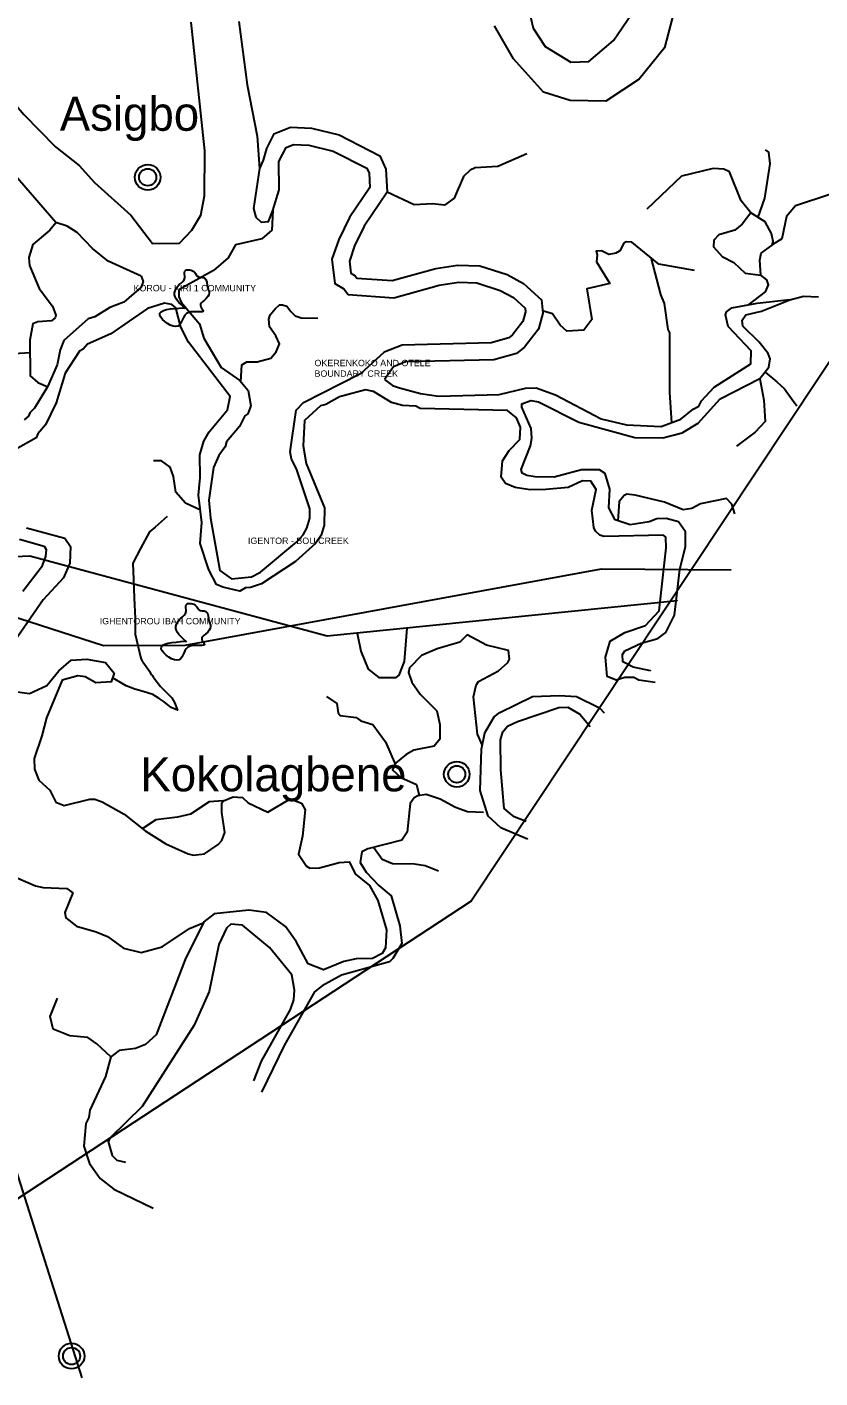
# Model space of a CAD drawing. Header units: metres. Extents: x 321186 to 621985, y 106829 to 204599.
# Drawn here: x 349327 to 353975, y 168257 to 176173 of the extents above; entities that cross this region are included whole.
import ezdxf
from ezdxf.enums import TextEntityAlignment as Align

# ---------------------------------------------------------------- set-up
doc = ezdxf.new("R2010")
doc.units = ezdxf.units.M
doc.header["$MEASUREMENT"] = 0
doc.layers.get('0').update_dxf_attribs({"linetype": 'CONTINUOUS'})
for name, color, linetype in [('11', 7, 'CONTINUOUS'), ('17', 7, 'CONTINUOUS'), ('18', 7, 'CONTINUOUS'), ('8', 7, 'CONTINUOUS'), ('RIG-LOC', 7, 'CONTINUOUS')]:
    doc.layers.add(name, color=color, linetype=linetype)
doc.styles.get("Standard").update_dxf_attribs({"font": 'txt', "height": 0.2})

# ---------------------------------------------------------------- blocks, each defined once
blk = doc.blocks.new('TOWN')
at = {"layer": '11', "color": 7, "linetype": 'Continuous'}
for radius in [75, 50]:
    blk.add_circle((0, 0), radius, dxfattribs=at)

msp = doc.modelspace()

# ---------------------------------------------------------------- linework, layer by layer
for points in [[(350255.9, 174524.5), (350192.3, 174615.7), (350220.1, 174663.3), (350251.9, 174703), (350251.9, 174742.7), (350311.6, 174734.7), (350323.5, 174714.9), (350367.2, 174703), (350387.1, 174643.5), (350395.1, 174615.7), (350367.2, 174572.1), (350343.4, 174540.3), (350359.3, 174512.5), (350275.8, 174500.6), (350211.3, 174419.5), (350106.5, 174484.2), (350248, 174528.4)], [(350264, 172569.4), (350200.4, 172660.6), (350228.2, 172708.3), (350260, 172747.9), (350260, 172787.6), (350319.6, 172779.7), (350331.6, 172759.8), (350375.3, 172747.9), (350395.2, 172688.4), (350403.1, 172660.6), (350375.3, 172617), (350351.4, 172585.3), (350367.3, 172557.5), (350283.9, 172545.6), (350219.4, 172464.4), (350114.6, 172529.1), (350256, 172573.4)]]:
    msp.add_spline(points, degree=3)
at = {"layer": '17', "color": 151, "linetype": 'Continuous'}
for points in [[(353132.2, 176312.2), (353063.1, 176051.2), (352914.7, 175868.3), (352719.5, 175739.1), (352510.7, 175743.1), (352355.3, 175791.6), (352179, 175987.1), (352066.8, 176180.3)], [(353132.2, 176312.2), (353063.1, 176051.2), (352914.7, 175868.3), (352719.5, 175739.1), (352510.7, 175743.1), (352355.3, 175791.6), (352179, 175987.1), (352066.8, 176180.3)], [(348956.9, 176287.9), (348976.6, 176109.2), (349005.5, 176015.1), (349309.4, 175660.5), (349493.7, 175470.2), (349634, 175362.4), (349722.7, 175262.5), (349936.3, 175071.5), (350063.6, 174904), (350220.5, 174906.7), (350292.9, 174982), (350346.2, 175070.1), (350367.3, 175183.5), (350369.1, 175447.4), (350288.6, 176202.2)], [(348956.9, 176287.9), (348976.6, 176109.2), (349005.5, 176015.1), (349309.4, 175660.5), (349493.7, 175470.2), (349634, 175362.4), (349722.7, 175262.5), (349936.3, 175071.5), (350063.6, 174904), (350220.5, 174906.7), (350292.9, 174982), (350346.2, 175070.1), (350367.3, 175183.5), (350369.1, 175447.4), (350288.6, 176202.2)], [(352266.3, 176283.9), (352293.2, 176166.4), (352364.8, 176058.4), (352514.3, 175966.5), (352620.9, 175970.7), (352765.1, 176094), (352870.3, 176248.2)], [(352266.3, 176283.9), (352293.2, 176166.4), (352364.8, 176058.4), (352514.3, 175966.5), (352620.9, 175970.7), (352765.1, 176094), (352870.3, 176248.2)], [(349995.7, 174712.3), (349802.1, 174801), (349711.6, 174874.6), (349621.1, 174969.2), (349561.9, 175007), (349496.3, 175028.1), (349220.4, 175345.4), (349026.8, 175529.2), (348878.2, 175736.2), (348774.6, 175914.1), (348736.3, 176057.6), (348736.9, 176179.3)], [(349995.7, 174712.3), (349802.1, 174801), (349711.6, 174874.6), (349621.1, 174969.2), (349561.9, 175007), (349496.3, 175028.1), (349220.4, 175345.4), (349026.8, 175529.2), (348878.2, 175736.2), (348774.6, 175914.1), (348736.3, 176057.6), (348736.9, 176179.3)], [(350568.9, 176206.4), (350616.8, 175834.3), (350676.7, 175532.9), (350690.7, 175344.7), (350654.1, 175109.6), (350669.2, 175058.2), (350699.7, 175028.9), (350743.7, 175032.9), (350767.9, 175098.5), (350762.1, 174983.1), (350703.5, 174932.8), (350549.1, 174897.6), (350507.2, 174821.1), (350420.6, 174746.4), (350217.1, 174633.8)], [(350568.9, 176206.4), (350616.8, 175834.3), (350676.7, 175532.9), (350690.7, 175344.7), (350654.1, 175109.6), (350669.2, 175058.2), (350699.7, 175028.9), (350743.7, 175032.9), (350767.9, 175098.5), (350762.1, 174983.1), (350703.5, 174932.8), (350549.1, 174897.6), (350507.2, 174821.1), (350420.6, 174746.4), (350217.1, 174633.8)]]:
    msp.add_lwpolyline(points, dxfattribs=at)
at = {"layer": '18', "color": 143, "linetype": 'Continuous'}
for points in [[(350774.9, 175546.3), (350730.3, 175460.5), (350712, 175393.4), (350690.5, 175343.9)], [(350774.9, 175546.3), (350730.3, 175460.5), (350712, 175393.4), (350690.5, 175343.9)], [(350774.9, 175546.3), (350871.2, 175586.5), (350994.5, 175580), (351156.7, 175540.6), (351395.9, 175418.1), (351430.9, 175340.2), (351438.4, 175204.7), (351304.3, 175006.9), (351246.9, 174889.9), (351216.8, 174801.9), (351225.5, 174730.5), (351251, 174714.6), (351261.1, 174702.2), (351467.9, 174687.3), (351722.9, 174758.9), (351851.3, 174777.7), (351980.6, 174774.3), (352140.9, 174722.2), (352237.7, 174669.6), (352343, 174573.9), (352350.4, 174496), (352325.4, 174403.1), (352244.1, 174297.6), (352196.9, 174260.9), (352062.9, 174222.8), (351545.7, 174210.2), (351475.5, 174182.3), (351422.3, 174108.1)], [(350774.9, 175546.3), (350871.2, 175586.5), (350994.5, 175580), (351156.7, 175540.6), (351395.9, 175418.1), (351430.9, 175340.2), (351438.4, 175204.7), (351304.3, 175006.9), (351246.9, 174889.9), (351216.8, 174801.9), (351225.5, 174730.5), (351251, 174714.6), (351261.1, 174702.2), (351467.9, 174687.3), (351722.9, 174758.9), (351851.3, 174777.7), (351980.6, 174774.3), (352140.9, 174722.2), (352237.7, 174669.6), (352343, 174573.9), (352350.4, 174496), (352325.4, 174403.1), (352244.1, 174297.6), (352196.9, 174260.9), (352062.9, 174222.8), (351545.7, 174210.2), (351475.5, 174182.3), (351422.3, 174108.1)], [(350767.9, 175098.5), (350804.5, 175218.4), (350804.3, 175384.9), (350845.7, 175467.6), (350888.7, 175485.6), (350979.9, 175480.8), (351121.6, 175446.3), (351319.1, 175345.2), (351332.2, 175316.2), (351336.8, 175232.8), (351217.7, 175057.2), (351154.5, 174928.3), (351114.8, 174812.6), (351132.2, 174671), (351184, 174638.7), (351210.7, 174605.7), (351478.1, 174586.4), (351743.7, 174661), (351857.2, 174677.6), (351963.5, 174674.8), (352101.3, 174630), (352179.4, 174587.6), (352247.2, 174526), (352249.2, 174504.5), (352234.1, 174448.3), (352172.7, 174368.7), (352150.9, 174351.7), (352047.8, 174322.4), (351525.4, 174309.6), (351421.7, 174268.4), (351281.6, 174140.9)], [(350767.9, 175098.5), (350804.5, 175218.4), (350804.3, 175384.9), (350845.7, 175467.6), (350888.7, 175485.6), (350979.9, 175480.8), (351121.6, 175446.3), (351319.1, 175345.2), (351332.2, 175316.2), (351336.8, 175232.8), (351217.7, 175057.2), (351154.5, 174928.3), (351114.8, 174812.6), (351132.2, 174671), (351184, 174638.7), (351210.7, 174605.7), (351478.1, 174586.4), (351743.7, 174661), (351857.2, 174677.6), (351963.5, 174674.8), (352101.3, 174630), (352179.4, 174587.6), (352247.2, 174526), (352249.2, 174504.5), (352234.1, 174448.3), (352172.7, 174368.7), (352150.9, 174351.7), (352047.8, 174322.4), (351525.4, 174309.6), (351421.7, 174268.4), (351281.6, 174140.9)], [(353653, 175453.4), (353672.5, 175438.8), (353681.6, 175371.2), (353650.8, 175169.5), (353610, 175059)], [(353653, 175453.4), (353672.5, 175438.8), (353681.6, 175371.2), (353650.8, 175169.5), (353610, 175059)], [(352256.5, 175429), (352086.5, 175355.4), (351954.9, 175347.6), (351924.7, 175335.2), (351886.4, 175296.3), (351830.9, 175171), (351775.1, 175128.5), (351704.4, 175136.5), (351596.3, 175130.8), (351438.4, 175204.7)], [(352256.5, 175429), (352086.5, 175355.4), (351954.9, 175347.6), (351924.7, 175335.2), (351886.4, 175296.3), (351830.9, 175171), (351775.1, 175128.5), (351704.4, 175136.5), (351596.3, 175130.8), (351438.4, 175204.7)], [(353556.7, 174545.9), (353655.4, 174621.2), (353672.8, 174661.4), (353664.2, 174692), (353628.7, 174719), (353621.7, 174806.6), (353630.2, 174847.6), (353694.7, 174893.9), (353701.2, 174916.1), (353690.9, 174962.8), (353654.7, 175032), (353569.3, 175083.6), (353513.7, 175154.6), (353445.1, 175324.8), (353411, 175340.8), (353348.6, 175344.1), (353164.4, 175299), (352959.9, 175105.4)], [(353556.7, 174545.9), (353655.4, 174621.2), (353672.8, 174661.4), (353664.2, 174692), (353628.7, 174719), (353621.7, 174806.6), (353630.2, 174847.6), (353694.7, 174893.9), (353701.2, 174916.1), (353690.9, 174962.8), (353654.7, 175032), (353569.3, 175083.6), (353513.7, 175154.6), (353445.1, 175324.8), (353411, 175340.8), (353348.6, 175344.1), (353164.4, 175299), (352959.9, 175105.4)], [(354127.5, 175261.7), (354033, 175192.1), (353832.1, 175124.6), (353779.2, 175061.8), (353752.2, 174932.1), (353695.6, 174896.9)], [(354127.5, 175261.7), (354033, 175192.1), (353832.1, 175124.6), (353779.2, 175061.8), (353752.2, 174932.1), (353695.6, 174896.9)], [(353569.3, 175083.6), (353518.5, 175017.5), (353475.4, 174983.2), (353381.4, 174955), (353353.8, 174923.9), (353350.5, 174884.8), (353402.4, 174828.7), (353469.3, 174792.9), (353537.1, 174731.4), (353628.7, 174719)], [(353569.3, 175083.6), (353518.5, 175017.5), (353475.4, 174983.2), (353381.4, 174955), (353353.8, 174923.9), (353350.5, 174884.8), (353402.4, 174828.7), (353469.3, 174792.9), (353537.1, 174731.4), (353628.7, 174719)], [(349497.8, 175027.6), (349461.7, 174983.6), (349362, 174899.1), (349338.6, 174823.2), (349341.4, 174776), (349398.5, 174640.5), (349476, 174538), (349496.9, 174485.5), (349493, 174469.7), (349471.3, 174451.6), (349390.7, 174446.1), (349362.4, 174434.6), (349343.6, 174339), (349346.5, 174128.6), (349391.4, 174089.4), (349448.5, 174063.9)], [(349497.8, 175027.6), (349461.7, 174983.6), (349362, 174899.1), (349338.6, 174823.2), (349341.4, 174776), (349398.5, 174640.5), (349476, 174538), (349496.9, 174485.5), (349493, 174469.7), (349471.3, 174451.6), (349390.7, 174446.1), (349362.4, 174434.6), (349343.6, 174339), (349346.5, 174128.6), (349391.4, 174089.4), (349448.5, 174063.9)], [(353240, 174747.1), (353031, 174783.7), (352871.6, 174912.3), (352838.4, 174913.5), (352824.8, 174905.7), (352801.4, 174861.1), (352779.2, 174847.8), (352737.4, 174840), (352693.9, 174861.7), (352662.7, 174859.3), (352669.2, 174837.7), (352664.9, 174797.5), (352744, 174670.3), (352607.7, 174638.9), (352637.5, 174460), (352591.4, 174396.4), (352492, 174390.7), (352452.3, 174425.8), (352407.3, 174492.2), (352349.1, 174509.9)], [(353240, 174747.1), (353031, 174783.7), (352871.6, 174912.3), (352838.4, 174913.5), (352824.8, 174905.7), (352801.4, 174861.1), (352779.2, 174847.8), (352737.4, 174840), (352693.9, 174861.7), (352662.7, 174859.3), (352669.2, 174837.7), (352664.9, 174797.5), (352744, 174670.3), (352607.7, 174638.9), (352637.5, 174460), (352591.4, 174396.4), (352492, 174390.7), (352452.3, 174425.8), (352407.3, 174492.2), (352349.1, 174509.9)], [(352983.5, 174822), (353040.4, 174605.1), (353062.6, 174552.3), (353083.1, 174400.9), (353092.5, 174380.7), (353093.5, 174030.5), (353103.9, 173854.4)], [(352983.5, 174822), (353040.4, 174605.1), (353062.6, 174552.3), (353083.1, 174400.9), (353092.5, 174380.7), (353093.5, 174030.5), (353103.9, 173854.4)], [(349995.7, 174712.3), (350007.9, 174681.3), (349996.9, 174648.3), (349895.4, 174561.7), (349813.4, 174529.2), (349725.2, 174474), (349685.1, 174462.3), (349543.6, 174336), (349522.1, 174280.9), (349504.8, 174192.6), (349447.3, 174064.5), (349371, 173939), (349343.9, 173911.6), (349335.9, 173892.1), (349310.6, 173871.9)], [(349995.7, 174712.3), (350007.9, 174681.3), (349996.9, 174648.3), (349895.4, 174561.7), (349813.4, 174529.2), (349725.2, 174474), (349685.1, 174462.3), (349543.6, 174336), (349522.1, 174280.9), (349504.8, 174192.6), (349447.3, 174064.5), (349371, 173939), (349343.9, 173911.6), (349335.9, 173892.1), (349310.6, 173871.9)], [(350217.1, 174633.8), (350217, 174591.1), (350230.9, 174561.4), (350338.9, 174434.6), (350363.3, 174350.3), (350466.3, 174177.9), (350574.8, 174101.4), (350623.9, 174042.2), (350638.4, 173954.1), (350621.5, 173905.8), (350604, 173894.3), (350572.2, 173831.8), (350497.6, 173741.5), (350488.3, 173713.2), (350451.7, 173662.4), (350421.4, 173591), (350393.8, 173401.3), (350403.2, 173295.7), (350457, 172988.9), (350525.6, 172939.6), (350642.8, 172951.9), (350696.3, 172978.1), (350908.2, 173156.9), (350945.1, 173198.1), (350967.6, 173237.2), (350984.5, 173295.2), (350984.1, 173349.8), (350907.7, 173584.5), (350878.3, 173639.9), (350869.8, 173682.9), (350905.8, 173927.7), (350948.6, 173972.2), (351278.7, 174140.3), (351281.6, 174140.9)], [(350217.1, 174633.8), (350217, 174591.1), (350230.9, 174561.4), (350338.9, 174434.6), (350363.3, 174350.3), (350466.3, 174177.9), (350574.8, 174101.4), (350623.9, 174042.2), (350638.4, 173954.1), (350621.5, 173905.8), (350604, 173894.3), (350572.2, 173831.8), (350497.6, 173741.5), (350488.3, 173713.2), (350451.7, 173662.4), (350421.4, 173591), (350393.8, 173401.3), (350403.2, 173295.7), (350457, 172988.9), (350525.6, 172939.6), (350642.8, 172951.9), (350696.3, 172978.1), (350908.2, 173156.9), (350945.1, 173198.1), (350967.6, 173237.2), (350984.5, 173295.2), (350984.1, 173349.8), (350907.7, 173584.5), (350878.3, 173639.9), (350869.8, 173682.9), (350905.8, 173927.7), (350948.6, 173972.2), (351278.7, 174140.3), (351281.6, 174140.9)], [(351422.3, 174108.1), (351468.8, 174073.3), (351511.3, 174059.7), (351633.6, 174025.9), (351740, 174009), (352094.5, 174019.4), (352249, 174057.2), (352311, 174058.9), (352425.5, 174018.7), (352692.3, 173877.5), (352841.7, 173842.4), (353043.7, 173832.1), (353159.7, 173875.1), (353232.5, 173934.5), (353265.9, 173952.2), (353280.4, 173981.6), (353355.1, 174063.1), (353569.3, 174198.6), (353570.9, 174276), (353437.8, 174417.4), (353420.6, 174485.7), (353427.5, 174503.4), (353457.5, 174526.6), (353607.3, 174555.7), (353799.2, 174575.9)], [(351422.3, 174108.1), (351468.8, 174073.3), (351511.3, 174059.7), (351633.6, 174025.9), (351740, 174009), (352094.5, 174019.4), (352249, 174057.2), (352311, 174058.9), (352425.5, 174018.7), (352692.3, 173877.5), (352841.7, 173842.4), (353043.7, 173832.1), (353159.7, 173875.1), (353232.5, 173934.5), (353265.9, 173952.2), (353280.4, 173981.6), (353355.1, 174063.1), (353569.3, 174198.6), (353570.9, 174276), (353437.8, 174417.4), (353420.6, 174485.7), (353427.5, 174503.4), (353457.5, 174526.6), (353607.3, 174555.7), (353799.2, 174575.9)], [(352982.7, 172400.7), (352982.7, 172400.7), (352881.1, 172421.3), (352819, 172452.3), (352818.3, 172496.1), (352831.4, 172517.5), (352926.3, 172562.4), (353025.4, 172590), (353072.1, 172624.2), (353121.7, 172726.1), (353154.4, 172994.4), (353187.6, 173129.6), (353187, 173214.6), (353146, 173272.7), (353073.3, 173292.1), (353019.7, 173291.8), (352974.2, 173274.3), (352861.8, 173255.6), (352774.3, 173284.9), (352738.4, 173356.1), (352743.5, 173465.1), (352716.6, 173556.2), (352683.3, 173579), (352577.6, 173577.9), (352416.3, 173534.6), (352305.5, 173536.4), (352257.6, 173544.9), (352229, 173559.6), (352224, 173580.6), (352277.9, 173717.9), (352286.3, 173764.5), (352282, 173820.7), (352228, 173946.1), (352228.5, 173964.3), (352228.5, 173964.3), (352280.3, 173983.7), (352326.1, 173976.1), (352562.4, 173857.6), (352889.6, 173768.2), (353054.3, 173765.9), (353167.2, 173795.5), (353261, 173851.3), (353389.9, 173993.9), (353622.8, 174113.3), (353675.8, 174179.5), (353682.5, 174228.3), (353671.8, 174260.3), (353618.4, 174327.1), (353523.5, 174420.7), (353519, 174455.4), (353541.1, 174486.6), (353633, 174508.4), (353798.7, 174575.3), (353878.6, 174595.3), (353967, 174592.4)], [(352982.7, 172400.7), (352881.1, 172421.3), (352819, 172452.3), (352818.3, 172496.1), (352831.4, 172517.5), (352926.3, 172562.4), (353025.4, 172590), (353072.1, 172624.2), (353121.7, 172726.1), (353154.4, 172994.4), (353187.6, 173129.6), (353187, 173214.6), (353146, 173272.7), (353073.3, 173292.1), (353019.7, 173291.8), (352974.2, 173274.3), (352861.8, 173255.6), (352774.3, 173284.9), (352738.4, 173356.1), (352743.5, 173465.1), (352716.6, 173556.2), (352683.3, 173579), (352577.6, 173577.9), (352416.3, 173534.6), (352305.5, 173536.4), (352257.6, 173544.9), (352229, 173559.6), (352224, 173580.6), (352277.9, 173717.9), (352286.3, 173764.5), (352282, 173820.7), (352228, 173946.1), (352228.5, 173964.3), (352228.5, 173964.3), (352280.3, 173983.7), (352326.1, 173976.1), (352562.4, 173857.6), (352889.6, 173768.2), (353054.3, 173765.9), (353167.2, 173795.5), (353261, 173851.3), (353389.9, 173993.9), (353622.8, 174113.3), (353675.8, 174179.5), (353682.5, 174228.3), (353671.8, 174260.3), (353618.4, 174327.1), (353523.5, 174420.7), (353519, 174455.4), (353541.1, 174486.6), (353633, 174508.4), (353798.7, 174575.3), (353878.6, 174595.3), (353967, 174592.4)], [(353009.4, 172332.1), (352912.4, 172346.4), (352883.6, 172360.9), (352830.5, 172360.4), (352779.9, 172346.1), (352728.4, 172366.4), (352718.7, 172480), (352746.3, 172573.8), (352832.2, 172624.6), (352951.7, 172666), (353032.4, 172751.1), (353074.1, 173121.3), (353072.4, 173183), (353057.8, 173194.5), (352708.4, 173187.9), (352685.3, 173195.4), (352685.3, 173195.4), (352659.1, 173218.2), (352650, 173240.7), (352638, 173341.1), (352662.7, 173462.7), (352632.5, 173512.4), (352582.6, 173513.6), (352499.5, 173474.5), (352368.2, 173462.2), (352275.6, 173462), (352189.4, 173474.3), (352132.8, 173498.2), (352106.2, 173534.7), (352113.9, 173631.7), (352152.6, 173691.6), (352215.9, 173755.1), (352219.2, 173828.3), (352196.3, 173883.2), (352144.3, 173925), (351632, 173938.3), (351606.1, 173950.8), (351527.7, 173956.1), (351464.4, 173973.1), (351358.7, 174037.2), (351310.8, 174047.2), (351159, 174005.9), (351079, 173961.9), (351048.5, 173953), (350953.8, 173867.8), (350945.2, 173718.1), (350963, 173614.7), (351070.6, 173355.3), (351069.4, 173254.8), (351052.3, 173195.4), (351017.4, 173146.6), (350900.8, 173040.3), (350702.3, 172910.6), (350638.1, 172888.3), (350607.3, 172886), (350574, 172868.2), (350474.6, 172890.4), (350437.1, 172906.1), (350392.5, 172992), (350341.5, 173146.9), (350352.6, 173269.6), (350333, 173430.1), (350342.9, 173534.1), (350340.7, 173666.7), (350363.4, 173745.3), (350395, 173800.4), (350501.9, 173930.7), (350518.5, 174007), (350273.7, 174326.5), (350228, 174414), (350199.9, 174527.9), (350175.3, 174547.9), (350132.6, 174554.4), (350034.1, 174522.9), (349818.5, 174374.9), (349681, 174315.1), (349657.5, 174285.8), (349634.6, 174273.1), (349550.1, 174145.6), (349497.4, 173971.4), (349435.6, 173842.6), (349390.9, 173789.9), (349381.1, 173765.2), (349151.1, 173636.9)], [(353009.4, 172332.1), (352912.4, 172346.4), (352883.6, 172360.9), (352830.5, 172360.4), (352779.9, 172346.1), (352728.4, 172366.4), (352718.7, 172480), (352746.3, 172573.8), (352832.2, 172624.6), (352951.7, 172666), (353032.4, 172751.1), (353074.1, 173121.3), (353072.4, 173183), (353057.8, 173194.5), (352708.4, 173187.9), (352685.3, 173195.4), (352685.3, 173195.4), (352659.1, 173218.2), (352650, 173240.7), (352638, 173341.1), (352662.7, 173462.7), (352632.5, 173512.4), (352582.6, 173513.6), (352499.5, 173474.5), (352368.2, 173462.2), (352275.6, 173462), (352189.4, 173474.3), (352132.8, 173498.2), (352106.2, 173534.7), (352113.9, 173631.7), (352152.6, 173691.6), (352215.9, 173755.1), (352219.2, 173828.3), (352196.3, 173883.2), (352144.3, 173925), (351632, 173938.3), (351606.1, 173950.8), (351527.7, 173956.1), (351464.4, 173973.1), (351358.7, 174037.2), (351310.8, 174047.2), (351159, 174005.9), (351079, 173961.9), (351048.5, 173953), (350953.8, 173867.8), (350945.2, 173718.1), (350963, 173614.7), (351070.6, 173355.3), (351069.4, 173254.8), (351052.3, 173195.4), (351017.4, 173146.6), (350900.8, 173040.3), (350702.3, 172910.6), (350638.1, 172888.3), (350607.3, 172886), (350574, 172868.2), (350474.6, 172890.4), (350437.1, 172906.1), (350392.5, 172992), (350341.5, 173146.9), (350352.6, 173269.6), (350333, 173430.1), (350342.9, 173534.1), (350340.7, 173666.7), (350363.4, 173745.3), (350395, 173800.4), (350501.9, 173930.7), (350518.5, 174007), (350273.7, 174326.5), (350228, 174414), (350199.9, 174527.9), (350175.3, 174547.9), (350132.6, 174554.4), (350034.1, 174522.9), (349818.5, 174374.9), (349681, 174315.1), (349657.5, 174285.8), (349634.6, 174273.1), (349550.1, 174145.6), (349497.4, 173971.4), (349435.6, 173842.6), (349390.9, 173789.9), (349381.1, 173765.2), (349151.1, 173636.9)], [(350580.6, 174094.5), (350586.2, 174193.4), (350615, 174211.1), (350676.8, 174211.5), (350756.3, 174232), (350787.7, 174269.7), (350806.6, 174317.2), (350785.7, 174363.3), (350749.6, 174415.4), (350745.2, 174461.6), (350751.9, 174486.6), (350781.8, 174521.7), (350806.4, 174544.4), (350825.6, 174545.8), (350850.4, 174537.2), (350874, 174506.1), (350898.9, 174480.1), (350934.7, 174469.1), (351032.2, 174467.3)], [(350580.6, 174094.5), (350586.2, 174193.4), (350615, 174211.1), (350676.8, 174211.5), (350756.3, 174232), (350787.7, 174269.7), (350806.6, 174317.2), (350785.7, 174363.3), (350749.6, 174415.4), (350745.2, 174461.6), (350751.9, 174486.6), (350781.8, 174521.7), (350806.4, 174544.4), (350825.6, 174545.8), (350850.4, 174537.2), (350874, 174506.1), (350898.9, 174480.1), (350934.7, 174469.1), (351032.2, 174467.3)], [(349344.6, 174263), (349254.8, 174257.8), (349225.1, 174210), (349182.8, 174191.5), (349045.3, 174190.6)], [(349344.6, 174263), (349254.8, 174257.8), (349225.1, 174210), (349182.8, 174191.5), (349045.3, 174190.6)], [(353622, 174111.8), (353646.1, 173985.6), (353653.9, 173862.4), (353594.5, 173799.2), (353485.3, 173717.7)], [(353622, 174111.8), (353646.1, 173985.6), (353653.9, 173862.4), (353594.5, 173799.2), (353485.3, 173717.7)], [(353652.9, 174150.9), (353721.5, 174094.4), (353766.4, 174053.5), (353812.2, 173989.9), (353839.6, 173953.9)], [(353652.9, 174150.9), (353721.5, 174094.4), (353766.4, 174053.5), (353812.2, 173989.9), (353839.6, 173953.9)], [(350343.9, 173341.2), (350255.5, 173382.9), (350199.1, 173446.5), (350185.7, 173539.4), (350166.1, 173593), (350116.3, 173630.4), (350068.3, 173631.6)], [(350343.9, 173341.2), (350255.5, 173382.9), (350199.1, 173446.5), (350185.7, 173539.4), (350166.1, 173593), (350116.3, 173630.4), (350068.3, 173631.6)], [(353475.7, 173320.4), (353457.8, 173377.8), (353427.2, 173410.9), (353275.5, 173378.7), (353224.2, 173352.6), (353172.8, 173344.4), (353064.7, 173387.8), (352891.1, 173430.3), (352843.5, 173435.1), (352826.7, 173427.3), (352798.8, 173392.3), (352790, 173279.7)], [(353475.7, 173320.4), (353457.8, 173377.8), (353427.2, 173410.9), (353275.5, 173378.7), (353224.2, 173352.6), (353172.8, 173344.4), (353064.7, 173387.8), (352891.1, 173430.3), (352843.5, 173435.1), (352826.7, 173427.3), (352798.8, 173392.3), (352790, 173279.7)], [(350149.3, 173305.4), (350079.1, 173243.2), (350045.3, 173214.7), (349992.3, 173116.7), (349947.6, 173031.5), (349951.1, 172936.4), (349954.7, 172828.5), (349961.1, 172707.7), (349961.8, 172615.1), (349993.8, 172474), (349998.1, 172465.5), (350002.5, 172457), (350006.8, 172452.7), (350045.5, 172397.6), (350054.1, 172380.6), (350056.3, 172378.5), (350062.7, 172372.1), (350067, 172363.6), (350071.3, 172359.4), (350110.1, 172308.5), (350175.5, 172242.1), (350192.7, 172213.9), (350209.9, 172170.3), (350173.1, 172185.5), (350130.5, 172218.6), (350102, 172239), (350065.1, 172261.9), (350008.5, 172279.5), (349960.3, 172292), (349909.3, 172312.3), (349827.9, 172358.6)], [(350149.3, 173305.4), (350079.1, 173243.2), (350045.3, 173214.7), (349992.3, 173116.7), (349947.6, 173031.5), (349951.1, 172936.4), (349954.7, 172828.5), (349961.1, 172707.7), (349961.8, 172615.1), (349993.8, 172474), (349998.1, 172465.5), (350002.5, 172457), (350006.8, 172452.7), (350045.5, 172397.6), (350054.1, 172380.6), (350056.3, 172378.5), (350062.7, 172372.1), (350067, 172363.6), (350071.3, 172359.4), (350110.1, 172308.5), (350175.5, 172242.1), (350192.7, 172213.9), (350209.9, 172170.3), (350173.1, 172185.5), (350130.5, 172218.6), (350102, 172239), (350065.1, 172261.9), (350008.5, 172279.5), (349960.3, 172292), (349909.3, 172312.3), (349827.9, 172358.6)], [(349323.8, 173237.8), (349549.1, 173177.5), (349581.4, 173128.6), (349579.3, 173031.4), (349540.6, 172946.1), (349422.5, 172817.1), (349234.7, 172544.4)], [(349323.8, 173237.8), (349549.1, 173177.5), (349581.4, 173128.6), (349579.3, 173031.4), (349540.6, 172946.1), (349422.5, 172817.1), (349234.7, 172544.4)], [(349283, 173172.7), (349427, 173130.5), (349439.8, 173110.5), (349435.9, 173069.5), (349412.2, 173008), (349302, 172865.2)], [(349283, 173172.7), (349427, 173130.5), (349439.8, 173110.5), (349435.9, 173069.5), (349412.2, 173008), (349302, 172865.2)], [(351262.1, 172620.9), (351283.9, 172514.7), (351326.4, 172410.8), (351390.1, 172362.1), (351490.6, 172360.9), (351508.2, 172375), (351540.1, 172455.1), (351556.3, 172650.8)], [(351262.1, 172620.9), (351283.9, 172514.7), (351326.4, 172410.8), (351390.1, 172362.1), (351490.6, 172360.9), (351508.2, 172375), (351540.1, 172455.1), (351556.3, 172650.8)], [(351996.1, 171961.9), (351967.4, 172030.2), (351944, 172248.8), (351959.6, 172316.3), (351974.4, 172337.1), (352091.4, 172399.5), (352145.7, 172449.8), (352155.6, 172469.5), (352148.5, 172518.9), (352020.1, 172550.6), (351907.2, 172610.4), (351865, 172569.1), (351732.1, 172528.9), (351639.3, 172489.3), (351569.3, 172418.5), (351562.6, 172390.7), (351582.6, 172333.7), (351631.2, 172263), (351728.6, 172166.2), (351747.1, 172085.1), (351746.8, 171999.9), (351713.8, 171958), (351594.9, 171935.6), (351550.1, 171910.4), (351487.8, 171858.4), (351470.2, 171819.5), (351518.3, 171776), (351610.8, 171734.8), (351625.8, 171669.5)], [(351996.1, 171961.9), (351967.4, 172030.2), (351944, 172248.8), (351959.6, 172316.3), (351974.4, 172337.1), (352091.4, 172399.5), (352145.7, 172449.8), (352155.6, 172469.5), (352148.5, 172518.9), (352020.1, 172550.6), (351907.2, 172610.4), (351865, 172569.1), (351732.1, 172528.9), (351639.3, 172489.3), (351569.3, 172418.5), (351562.6, 172390.7), (351582.6, 172333.7), (351631.2, 172263), (351728.6, 172166.2), (351747.1, 172085.1), (351746.8, 171999.9), (351713.8, 171958), (351594.9, 171935.6), (351550.1, 171910.4), (351487.8, 171858.4), (351470.2, 171819.5), (351518.3, 171776), (351610.8, 171734.8), (351625.8, 171669.5)], [(349185.4, 172289.6), (349341.6, 172267.4), (349444.4, 172314), (349514, 172400.1), (349585.4, 172462.2), (349677.1, 172469.5), (349787.7, 172448.5), (349837.4, 172387.1), (349820.6, 172336.5), (349731.1, 172329.3), (349667.5, 172364.4), (349625.6, 172371.2), (349534.4, 172345.2), (349440.7, 172125.1), (349414.3, 172018.7), (349368.4, 171885.8), (349370.9, 171823.9), (349397.5, 171758.8), (349461.8, 171700.5), (349495.9, 171631.6), (349544.8, 171610.8), (349695, 171648.8), (349725.6, 171647.9), (349767.6, 171632.2), (349896.5, 171559.7), (350019, 171462), (350140.9, 171386.4), (350271.2, 171327.5), (350303.3, 171320.7), (350368.3, 171329), (350448.7, 171383.4), (350468.6, 171405.4), (350486, 171454), (350469.8, 171571), (350470.1, 171626.3), (350478.8, 171639.4), (350536.6, 171661.6), (350591.3, 171659.1), (350623.6, 171627.2), (350738.2, 171573.1), (350869.1, 171651.3), (350935.7, 171625.1), (350958.5, 171585.4), (350942.3, 171431.6), (350918.3, 171325.5), (350965.6, 171255.9), (350985.4, 171244), (351041, 171245.6), (351157.1, 171277.3), (351215.6, 171281.2), (351252.5, 171209.7), (351335.3, 171142.4), (351383.4, 171054.2), (351434.1, 170882), (351428, 170777.8), (351409.9, 170744.3), (351352.9, 170715.6), (351256.8, 170712.7), (351183.9, 170696.9), (351065.4, 170648.4), (350974.4, 170683), (350904.3, 170814.1), (350842, 170901.7), (350730.9, 170984.1), (350627, 170998.2), (350423.6, 170976.1), (350363.1, 170929.8), (350254.7, 170707.9), (350083.8, 170267.8), (350021.4, 170210.2), (349962.4, 170187), (349867, 170176.3), (349818.3, 170138.7), (349788.1, 170022.3), (349695.6, 169826.5), (349690.2, 169783.6), (349672.3, 169748.1), (349661.3, 169615.1), (349694.5, 169513.2), (349755.5, 169425.2), (349836.8, 169362.2), (350067, 169252.2)], [(349185.4, 172289.6), (349341.6, 172267.4), (349444.4, 172314), (349514, 172400.1), (349585.4, 172462.2), (349677.1, 172469.5), (349787.7, 172448.5), (349837.4, 172387.1), (349820.6, 172336.5), (349731.1, 172329.3), (349667.5, 172364.4), (349625.6, 172371.2), (349534.4, 172345.2), (349440.7, 172125.1), (349414.3, 172018.7), (349368.4, 171885.8), (349370.9, 171823.9), (349397.5, 171758.8), (349461.8, 171700.5), (349495.9, 171631.6), (349544.8, 171610.8), (349695, 171648.8), (349725.6, 171647.9), (349767.6, 171632.2), (349896.5, 171559.7), (350019, 171462), (350140.9, 171386.4), (350271.2, 171327.5), (350303.3, 171320.7), (350368.3, 171329), (350448.7, 171383.4), (350468.6, 171405.4), (350486, 171454), (350469.8, 171571), (350470.1, 171626.3), (350478.8, 171639.4), (350536.6, 171661.6), (350591.3, 171659.1), (350623.6, 171627.2), (350738.2, 171573.1), (350869.1, 171651.3), (350935.7, 171625.1), (350958.5, 171585.4), (350942.3, 171431.6), (350918.3, 171325.5), (350965.6, 171255.9), (350985.4, 171244), (351041, 171245.6), (351157.1, 171277.3), (351215.6, 171281.2), (351252.5, 171209.7), (351335.3, 171142.4), (351383.4, 171054.2), (351434.1, 170882), (351428, 170777.8), (351409.9, 170744.3), (351352.9, 170715.6), (351256.8, 170712.7), (351183.9, 170696.9), (351065.4, 170648.4), (350974.4, 170683), (350904.3, 170814.1), (350842, 170901.7), (350730.9, 170984.1), (350627, 170998.2), (350423.6, 170976.1), (350363.1, 170929.8), (350254.7, 170707.9), (350083.8, 170267.8), (350021.4, 170210.2), (349962.4, 170187), (349867, 170176.3), (349818.3, 170138.7), (349788.1, 170022.3), (349695.6, 169826.5), (349690.2, 169783.6), (349672.3, 169748.1), (349661.3, 169615.1), (349694.5, 169513.2), (349755.5, 169425.2), (349836.8, 169362.2), (350067, 169252.2)], [(351082.2, 172249.9), (351143.6, 172209.7), (351151.2, 172154), (351162.3, 172137.9), (351256.5, 172127.5), (351284.8, 172108.3), (351355, 172086.1), (351428.2, 171984.1), (351485.8, 171853.9)], [(351082.2, 172249.9), (351143.6, 172209.7), (351151.2, 172154), (351162.3, 172137.9), (351256.5, 172127.5), (351284.8, 172108.3), (351355, 172086.1), (351428.2, 171984.1), (351485.8, 171853.9)], [(352260.9, 171414.3), (352260.9, 171414.3), (352104.6, 171480.2), (352030.9, 171548.9), (351982.5, 171699.5), (351992.1, 171942.2), (352011.3, 172037.2), (352065.5, 172131), (352098.7, 172156.3), (352290.3, 172250.3), (352447.7, 172256), (352548.5, 172249.4), (352682.5, 172184.1), (352710, 172154.9)], [(352260.9, 171414.3), (352260.9, 171414.3), (352104.6, 171480.2), (352030.9, 171548.9), (351982.5, 171699.5), (351992.1, 171942.2), (352011.3, 172037.2), (352065.5, 172131), (352098.7, 172156.3), (352290.3, 172250.3), (352447.7, 172256), (352548.5, 172249.4), (352682.5, 172184.1), (352710, 172154.9)], [(352252.8, 171517.5), (352181.8, 171545.2), (352124.7, 171593), (352104.3, 171819.6), (352101.9, 171996.1), (352116.1, 172043), (352143.8, 172075.3), (352202, 172104.3), (352445.4, 172185.4), (352498.1, 172187.2), (352567.7, 172147.2), (352628.8, 172073.3)], [(352252.8, 171517.5), (352181.8, 171545.2), (352124.7, 171593), (352104.3, 171819.6), (352101.9, 171996.1), (352116.1, 172043), (352143.8, 172075.3), (352202, 172104.3), (352445.4, 172185.4), (352498.1, 172187.2), (352567.7, 172147.2), (352628.8, 172073.3)], [(350477.8, 171637.8), (350395.8, 171632.9), (350285.6, 171560.9), (350210, 171542.5), (350082.4, 171527.8), (350002, 171475.5)], [(350477.8, 171637.8), (350395.8, 171632.9), (350285.6, 171560.9), (350210, 171542.5), (350082.4, 171527.8), (350002, 171475.5)], [(352002.9, 171570.2), (351908.2, 171574.8), (351838.1, 171599.5), (351749.8, 171649.2), (351667.7, 171675.5), (351617.1, 171668.3), (351597.3, 171656.1), (351572.7, 171622.9), (351556.1, 171454.4), (351523.6, 171408.4), (351324.2, 171356.4), (351289.3, 171339), (351280.4, 171278.2), (351314.9, 171220.6), (351388.5, 171143.4), (351460.9, 171082.4), (351513.2, 170905.8), (351524.2, 170803.5), (351471.3, 170714.2), (351452.7, 170695.8), (351170.4, 170616.1), (351056.9, 170554.4), (351012.4, 170519.5), (350835, 170204.4), (350701.7, 169931.6)], [(352002.9, 171570.2), (351908.2, 171574.8), (351838.1, 171599.5), (351749.8, 171649.2), (351667.7, 171675.5), (351617.1, 171668.3), (351597.3, 171656.1), (351572.7, 171622.9), (351556.1, 171454.4), (351523.6, 171408.4), (351324.2, 171356.4), (351289.3, 171339), (351280.4, 171278.2), (351314.9, 171220.6), (351388.5, 171143.4), (351460.9, 171082.4), (351513.2, 170905.8), (351524.2, 170803.5), (351471.3, 170714.2), (351452.7, 170695.8), (351170.4, 170616.1), (351056.9, 170554.4), (351012.4, 170519.5), (350835, 170204.4), (350701.7, 169931.6)], [(351360.5, 171365.9), (351409.5, 171296.5), (351470.2, 171271), (351598.4, 171268.6), (351660.7, 171259.4), (351739.3, 171229.1)], [(351360.5, 171365.9), (351409.5, 171296.5), (351470.2, 171271), (351598.4, 171268.6), (351660.7, 171259.4), (351739.3, 171229.1)], [(349202.2, 171216.8), (349377.9, 171139.8), (349421.4, 171131.3), (349560.1, 171125.5), (349595.3, 171099.8), (349549.5, 170984.4), (349555.7, 170952.3), (349616.8, 170903.8), (349732.5, 170870.9), (349799, 170843.6), (349892.9, 170775.7), (349996.4, 170749.4), (350119.9, 170783.8), (350280.4, 170889.8), (350360.1, 170923.6)], [(349202.2, 171216.8), (349377.9, 171139.8), (349421.4, 171131.3), (349560.1, 171125.5), (349595.3, 171099.8), (349549.5, 170984.4), (349555.7, 170952.3), (349616.8, 170903.8), (349732.5, 170870.9), (349799, 170843.6), (349892.9, 170775.7), (349996.4, 170749.4), (350119.9, 170783.8), (350280.4, 170889.8), (350360.1, 170923.6)], [(350656, 169997.7), (350702.5, 170112.1), (350872.7, 170416.5), (350890.3, 170471.8), (350896, 170529.6), (350879.5, 170618.9), (350749.3, 170778.8), (350590.1, 170909.8), (350521.6, 170915.6), (350496, 170892.4), (350452, 170796.5), (350395.3, 170520.8), (350307.6, 170323.2), (350001.6, 169848.4), (349815.3, 169663.9), (349803.3, 169642.5), (349827.4, 169561), (349854.5, 169533.4), (349905, 169521.2)], [(350656, 169997.7), (350702.5, 170112.1), (350872.7, 170416.5), (350890.3, 170471.8), (350896, 170529.6), (350879.5, 170618.9), (350749.3, 170778.8), (350590.1, 170909.8), (350521.6, 170915.6), (350496, 170892.4), (350452, 170796.5), (350395.3, 170520.8), (350307.6, 170323.2), (350001.6, 169848.4), (349815.3, 169663.9), (349803.3, 169642.5), (349827.4, 169561), (349854.5, 169533.4), (349905, 169521.2)], [(349818.3, 170138.7), (349735.9, 170214.4), (349683.7, 170251.1), (349578.1, 170262), (349481.1, 170299.9), (349462.6, 170374.7), (349506.6, 170481.5)], [(349818.3, 170138.7), (349735.9, 170214.4), (349683.7, 170251.1), (349578.1, 170262), (349481.1, 170299.9), (349462.6, 170374.7), (349506.6, 170481.5)]]:
    msp.add_lwpolyline(points, dxfattribs=at)
at = {"layer": '8', "color": 3, "linetype": 'Continuous'}
msp.add_lwpolyline([(353138.3, 172811.5), (353138.3, 172811.5), (351087, 172603.1), (349344.6, 173072.4), (348016.8, 173012.2), (343337.4, 172775.8), (341513.9, 172677.5)], dxfattribs=at)
at = {"layer": '8', "color": 1, "linetype": 'Continuous'}
for points in [[(353138.3, 172811.5), (351087, 172603.1), (349344.6, 173072.4), (348016.8, 173012.2), (343337.4, 172775.8), (341513.9, 172677.5)], [(341536, 169825.6), (341950.5, 170054.8), (343555.4, 170761.5), (344350.5, 171104.4), (346085.9, 172482.3), (347125.6, 172704.2), (348588.3, 172806.3), (348907.3, 172828.9), (349776, 172548.2), (350254.3, 172551.4), (352694.1, 172997.8), (353454, 172992.7)], [(341536, 169825.6), (341950.5, 170054.8), (343555.4, 170761.5), (344350.5, 171104.4), (346085.9, 172482.3), (347125.6, 172704.2), (348588.3, 172806.3), (348907.3, 172828.9), (349776, 172548.2), (350254.3, 172551.4), (352694.1, 172997.8), (353454, 172992.7)]]:
    msp.add_lwpolyline(points, dxfattribs=at)
at = {"layer": 'RIG-LOC', "color": 3}
msp.add_line((346191.8, 179117.7), (349649.3, 168256.6), dxfattribs=at)
at = {"layer": 'RIG-LOC', "color": 2}
for p, q in [((356030.7, 177223), (351931.6, 171051.1)), ((351931.6, 171051.1), (349117.9, 169206.2))]:
    msp.add_line(p, q, dxfattribs=at)

# ---------------------------------------------------------------- block references
at = {"layer": '11', "color": 7, "linetype": 'Continuous'}
for p in [(350034.7, 175292.5), (350034.7, 175292.5), (351846.4, 171794.3), (351846.4, 171794.3), (349588.8, 168384.8), (349588.8, 168384.8)]:
    msp.add_blockref('TOWN', p, dxfattribs=at)

# ---------------------------------------------------------------- texts
at = {"char_height": 37.325, "width": 5525.486, "attachment_point": 1, "rotation": 359.99255}
for s, insert in [('{\\fArial|b0|i0|c0|p34;KOROU - KIRI 1 COMMUNITY}', (349951.7, 174662)), ('{\\fArial|b0|i0|c0|p34;OKERENKOKO AND OTELE\\PBOUNDARY CREEK}', (351012.3, 174223)), ('{\\fArial|b0|i0|c0|p34;IGENTOR - BOU CREEK}', (350622.3, 173181.4)), ('{\\fArial|b0|i0|c0|p34;IGHENTOROU IBAH COMMUNITY}', (349753.6, 172710.3))]:
    msp.add_mtext(s, dxfattribs=dict(at, insert=insert))
at = {"layer": '11', "color": 7, "linetype": 'Continuous'}
for s, height, p in [('Asigbo', 199.81, (349519.4, 175665)), ('Asigbo', 199.81, (349519.4, 175665)), ('Kokolagbene', 199.805, (349992, 171794.3)), ('Kokolagbene', 199.805, (349992, 171794.3))]:
    msp.add_text(s, height=height, dxfattribs=at).set_placement(p, align=Align.MIDDLE_LEFT)

doc.saveas('drawing.dxf')
